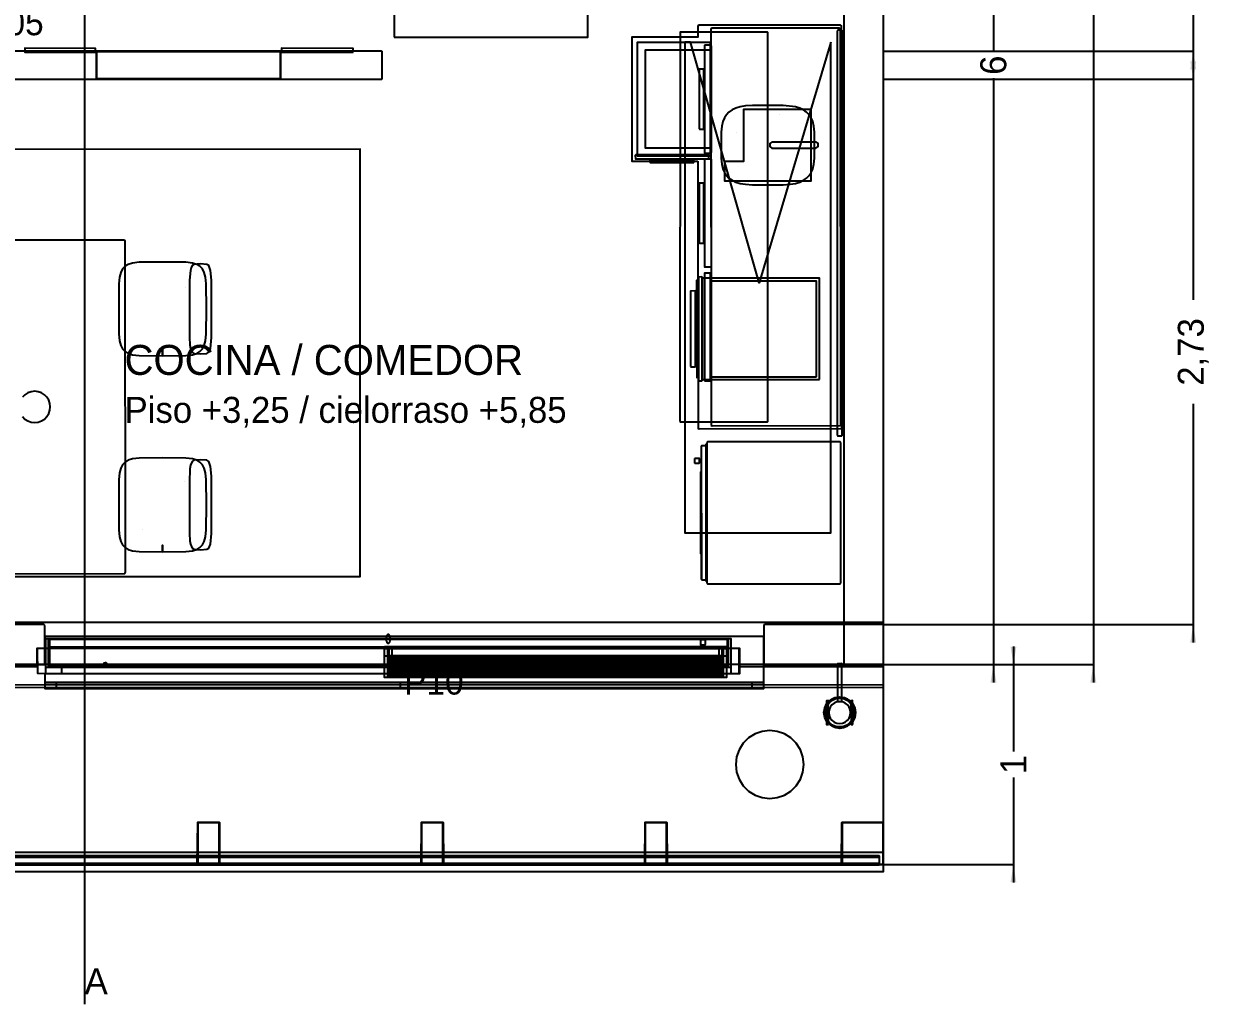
# Model space of a CAD drawing. Header units: metres. Extents: x 132.4 to 143.6, y -13.7 to 1.5.
# Drawn here: x 137.7 to 143.64, y -13.7 to -8.79 of the extents above; entities that cross this region are included whole.
import ezdxf

# ---------------------------------------------------------------- set-up
doc = ezdxf.new("R2010")
doc.units = ezdxf.units.M
for name, color, linetype in [('CORTE', 7, 'Continuous'), ('COTAS', 4, 'Continuous'), ('EJES', 3, 'Continuous'), ('TEXTOS', 7, 'Continuous'), ('VISTA', 8, 'Continuous')]:
    doc.layers.add(name, color=color, linetype=linetype)
doc.dimstyles.get("Standard").update_dxf_attribs({"dimtxt": 2.5, "dimasz": 2.5, "dimexe": 1.25, "dimexo": 0.625, "dimtad": 1, "dimcen": 2.5, "dimazin": 3, "dimtfac": 1, "dimtmove": 0, "dimatfit": 3})

# ---------------------------------------------------------------- blocks, each defined once
blk = doc.blocks.new('_CLOSEDFILLED')
at = {"color": 0, "linetype": 'BYBLOCK'}
blk.add_solid([(-1, 0.164), (0, 0), (-1, -0.164)], dxfattribs=at)
blk = doc.blocks.new('*D5')
for p, q in [((143.05, 0.09), (143.05, -5.87)), ((142, 0), (143.05, 0)), ((143.05, -6.13), (143.05, -12.09)), ((142, -12), (143.05, -12))]:
    blk.add_line(p, q)
at = {"layer": 'Defpoints'}
for p in [(142, 0), (143.05, 0), (142, -12)]:
    blk.add_point(p, dxfattribs=at)
at = {"layer": 'COTAS', "xscale": 0.09, "yscale": 0.09}
for p, rotation in [((143.05, 0), 270), ((143.05, -12), 90)]:
    blk.add_blockref('_CLOSEDFILLED', p, dxfattribs=dict(at, rotation=rotation))
at = {"layer": 'COTAS', "insert": (143.05, -6), "char_height": 0.13, "attachment_point": 5, "rotation": 90}
blk.add_mtext('12', dxfattribs=at)
blk = doc.blocks.new('*D7')
for p, q in [((142.55, -5.91), (142.55, -8.935)), ((142, -6), (142.55, -6)), ((142.55, -9.065), (142.55, -12.09)), ((142, -12), (142.55, -12))]:
    blk.add_line(p, q)
at = {"layer": 'Defpoints'}
for p in [(142, -6), (142.55, -6), (142, -12)]:
    blk.add_point(p, dxfattribs=at)
at = {"layer": 'COTAS', "xscale": 0.09, "yscale": 0.09}
for p, rotation in [((142.55, -6), 270), ((142.55, -12), 90)]:
    blk.add_blockref('_CLOSEDFILLED', p, dxfattribs=dict(at, rotation=rotation))
at = {"layer": 'COTAS', "insert": (142.55, -9), "char_height": 0.13, "attachment_point": 5, "rotation": 90}
blk.add_mtext('6', dxfattribs=at)
blk = doc.blocks.new('*D11')
for p, q in [((143.55, -6.01), (143.55, -7.255)), ((142, -6.1), (143.55, -6.1)), ((143.55, -7.775), (143.55, -9.02)), ((142, -8.93), (143.55, -8.93))]:
    blk.add_line(p, q)
at = {"layer": 'Defpoints'}
for p in [(142, -6.1), (143.55, -6.1), (142, -8.93)]:
    blk.add_point(p, dxfattribs=at)
at = {"layer": 'COTAS', "xscale": 0.09, "yscale": 0.09}
for p, rotation in [((143.55, -6.1), 270), ((143.55, -8.93), 90)]:
    blk.add_blockref('_CLOSEDFILLED', p, dxfattribs=dict(at, rotation=rotation))
at = {"layer": 'COTAS', "insert": (143.55, -7.515), "char_height": 0.13, "attachment_point": 5, "rotation": 90}
blk.add_mtext('2,83', dxfattribs=at)
blk = doc.blocks.new('*D12')
for p, q in [((143.55, -8.98), (143.55, -10.175)), ((142, -9.07), (143.55, -9.07)), ((143.55, -10.695), (143.55, -11.89)), ((142, -11.8), (143.55, -11.8))]:
    blk.add_line(p, q)
at = {"layer": 'Defpoints'}
for p in [(142, -9.07), (143.55, -9.07), (142, -11.8)]:
    blk.add_point(p, dxfattribs=at)
at = {"layer": 'COTAS', "xscale": 0.09, "yscale": 0.09}
for p, rotation in [((143.55, -9.07), 270), ((143.55, -11.8), 90)]:
    blk.add_blockref('_CLOSEDFILLED', p, dxfattribs=dict(at, rotation=rotation))
at = {"layer": 'COTAS', "insert": (143.55, -10.435), "char_height": 0.13, "attachment_point": 5, "rotation": 90}
blk.add_mtext('2,73', dxfattribs=at)
blk = doc.blocks.new('*D14')
for p, q in [((142.65, -11.91), (142.65, -12.435)), ((142, -12), (142.65, -12)), ((142.65, -12.565), (142.65, -13.09)), ((142, -13), (142.65, -13))]:
    blk.add_line(p, q)
at = {"layer": 'Defpoints'}
for p in [(142, -12), (142.65, -12), (142, -13)]:
    blk.add_point(p, dxfattribs=at)
at = {"layer": 'COTAS', "xscale": 0.09, "yscale": 0.09}
for p, rotation in [((142.65, -12), 270), ((142.65, -13), 90)]:
    blk.add_blockref('_CLOSEDFILLED', p, dxfattribs=dict(at, rotation=rotation))
at = {"layer": 'COTAS', "insert": (142.65, -12.5), "char_height": 0.13, "attachment_point": 5, "rotation": 90}
blk.add_mtext('1', dxfattribs=at)

msp = doc.modelspace()

# ---------------------------------------------------------------- linework, layer by layer
at = {"layer": 'CORTE'}
for points in [[(141.8, -7.45), (141.8, -9.5632), (141.8, -11.9955), (141.8005, -11.997), (141.8008, -11.9981), (141.8011, -11.9984), (141.8013, -11.9987), (141.8017, -11.999), (141.8019, -11.9992), (141.8034, -11.9997), (141.8045, -12), (141.918, -12), (141.9955, -12), (141.997, -11.9995), (141.9981, -11.9992), (141.9984, -11.9989), (141.9987, -11.9987), (141.9989, -11.9984), (141.9992, -11.9981), (141.9995, -11.997), (142, -11.9955), (142, -9.5632), (142, -6.0045)], [(137.5545, -9.07), (137.8187, -9.07), (138.0555, -9.07), (138.0569, -9.0696), (138.0581, -9.0692), (138.0584, -9.0689), (138.0587, -9.0687), (138.0589, -9.0684), (138.0592, -9.0681), (138.0596, -9.0669), (138.06, -9.0655), (138.06, -9.0036), (138.06, -8.9345), (138.0596, -8.9333), (138.0592, -8.9319), (138.0589, -8.9316), (138.0587, -8.9313), (138.0584, -8.9311), (138.0581, -8.9308), (138.0569, -8.9304), (138.0555, -8.93), (137.8187, -8.93), (137.5545, -8.93)], [(137.653, -12), (137.7955, -12), (137.797, -11.9995), (137.7981, -11.9992), (137.7984, -11.9989), (137.7987, -11.9987), (137.7989, -11.9984), (137.7992, -11.9981), (137.7995, -11.997), (137.8, -11.9955), (137.8, -11.918), (137.8, -11.8045), (137.7997, -11.8034), (137.7992, -11.8019), (137.799, -11.8017), (137.7987, -11.8013), (137.7984, -11.8011), (137.7981, -11.8008), (137.797, -11.8005), (137.7955, -11.8), (137.653, -11.8)]]:
    msp.add_lwpolyline(points, dxfattribs=at)
for points in [[(138.06, -8.93), (138.06, -9.07), (138.98, -9.07), (138.98, -8.93), (138.06, -8.93)], [(138.9811, -8.9316), (138.9808, -8.9319), (138.9804, -8.9333), (138.98, -8.9345), (138.98, -9.0036), (138.98, -9.0655), (138.9804, -9.0669), (138.9808, -9.0681), (138.9811, -9.0684), (138.9813, -9.0687), (138.9816, -9.0689), (138.9819, -9.0692), (138.9833, -9.0696), (138.9845, -9.07), (139.2487, -9.07), (139.4855, -9.07), (139.4869, -9.0696), (139.4881, -9.0692), (139.4884, -9.0689), (139.4887, -9.0687), (139.4889, -9.0684), (139.4892, -9.0681), (139.4896, -9.0669), (139.49, -9.0655), (139.49, -9.0036), (139.49, -8.9345), (139.4896, -8.9333), (139.4892, -8.9319), (139.4889, -8.9316), (139.4887, -8.9313), (139.4884, -8.9311), (139.4881, -8.9308), (139.4869, -8.9304), (139.4855, -8.93), (139.2487, -8.93), (138.9845, -8.93), (138.9833, -8.9304), (138.9819, -8.9308), (138.9816, -8.9311), (138.9813, -8.9313), (138.9811, -8.9316)], [(141.401, -11.8017), (141.4008, -11.8019), (141.4003, -11.8034), (141.4, -11.8045), (141.4, -11.918), (141.4, -11.9955), (141.4005, -11.997), (141.4008, -11.9981), (141.4011, -11.9984), (141.4013, -11.9987), (141.4017, -11.999), (141.4019, -11.9992), (141.4034, -11.9997), (141.4045, -12), (141.7556, -12), (141.9955, -12), (141.997, -11.9995), (141.9981, -11.9992), (141.9984, -11.9989), (141.9987, -11.9987), (141.9989, -11.9984), (141.9992, -11.9981), (141.9995, -11.997), (142, -11.9955), (142, -11.918), (142, -11.8045), (141.9997, -11.8034), (141.9992, -11.8019), (141.999, -11.8017), (141.9987, -11.8013), (141.9984, -11.8011), (141.9981, -11.8008), (141.997, -11.8005), (141.9955, -11.8), (141.7556, -11.8), (141.4045, -11.8), (141.4034, -11.8003), (141.4019, -11.8008), (141.4017, -11.801), (141.4013, -11.8013), (141.401, -11.8017)]]:
    msp.add_lwpolyline(points, close=True, dxfattribs=at)
at = {"layer": 'EJES'}
msp.add_line((138, 0.5), (138, -13.7), dxfattribs=at)
at = {"layer": 'VISTA'}
for points in [[(139.55, -8.86), (140.52, -8.86), (140.52, -8.71), (139.55, -8.71), (139.55, -8.86)], [(141.07, -9.48), (141.0711, -10.8175), (141.076, -10.82), (141.7875, -10.8189), (141.79, -10.814), (141.7889, -8.8025), (141.784, -8.8), (141.076, -8.8), (141.0718, -8.8018), (141.07, -8.806), (141.07, -8.86), (140.74, -8.86), (140.74, -9.48), (141.07, -9.48)], [(140.98, -10.7833), (140.9817, -10.785), (141.4183, -10.785), (141.42, -10.7833), (141.42, -8.8367), (141.4183, -8.835), (140.9807, -8.8353), (140.98, -10.7833)], [(141.1361, -10.8025), (141.141, -10.805), (141.7825, -10.8039), (141.785, -10.799), (141.7839, -8.8175), (141.779, -8.815), (141.141, -8.815), (141.1368, -8.8168), (141.135, -8.821), (141.1361, -10.8025)], [(141.7685, -8.8267), (141.7683, -8.8269), (141.7678, -8.8286), (141.7675, -8.8295), (141.7675, -10.1472), (141.7675, -10.8505), (141.768, -10.8522), (141.7683, -10.8531), (141.7686, -10.8535), (141.7688, -10.8537), (141.7692, -10.854), (141.7694, -10.8542), (141.7711, -10.8547), (141.772, -10.855), (141.7824, -10.855), (141.788, -10.855), (141.7897, -10.8545), (141.7906, -10.8542), (141.791, -10.8539), (141.7912, -10.8537), (141.7914, -10.8535), (141.7917, -10.8531), (141.792, -10.8522), (141.7925, -10.8505), (141.7925, -10.1472), (141.7925, -8.8295), (141.7922, -8.8286), (141.7917, -8.8269), (141.7915, -8.8267), (141.7912, -8.8263), (141.791, -8.8261), (141.7906, -8.8258), (141.7897, -8.8255), (141.788, -8.825), (141.7824, -8.825), (141.772, -8.825), (141.7711, -8.8253), (141.7694, -8.8258), (141.7692, -8.826), (141.7688, -8.8263), (141.7685, -8.8267)], [(141.1341, -9.4541), (141.1341, -8.8859), (140.7659, -8.8859), (140.7659, -9.4541), (141.1341, -9.4541)], [(141.735, -8.885), (141.377, -10.0888), (141.0327, -8.885), (141.005, -8.885), (141.005, -11.34), (141.735, -11.34), (141.735, -8.885)], [(141.1025, -9.437), (141.1034, -9.4391), (141.1055, -9.44), (141.1345, -9.44), (141.1366, -9.4391), (141.1375, -9.437), (141.1375, -8.903), (141.1366, -8.9009), (141.1345, -8.9), (141.1055, -8.9), (141.1034, -8.9009), (141.1025, -9.437)], [(141.104, -8.9015), (141.1034, -8.9015), (141.1034, -8.9009), (141.104, -8.9015)], [(141.136, -8.9015), (141.136, -8.9009), (141.1366, -8.9009), (141.136, -8.9015)], [(138.054, -8.935), (138.055, -8.916), (137.701, -8.915), (137.7003, -8.9347), (138.054, -8.935)], [(138.06, -8.932), (138.98, -8.932), (138.98, -8.93), (138.06, -8.93), (138.06, -8.932)], [(139.344, -8.935), (139.345, -8.916), (138.986, -8.915), (138.9853, -8.9347), (139.344, -8.935)], [(141.1344, -9.4144), (141.1344, -8.9256), (140.8056, -8.9256), (140.8056, -9.4144), (141.1344, -9.4144)], [(141.076, -9.3183), (141.0777, -9.32), (141.0983, -9.32), (141.1, -9.3183), (141.1, -9.0217), (141.0983, -9.02), (141.0767, -9.0203), (141.076, -9.3183)], [(138.06, -9.07), (138.98, -9.07), (138.98, -9.068), (138.06, -9.068), (138.06, -9.07)], [(141.195, -9.2821), (141.1894, -9.3049), (141.1861, -9.3347), (141.1861, -9.4653), (141.1894, -9.4951), (141.195, -9.5179), (141.2029, -9.5366), (141.2131, -9.5522), (141.2258, -9.5653), (141.2411, -9.5761), (141.2595, -9.5848), (141.2814, -9.5915), (141.3083, -9.5962), (141.3433, -9.5991), (141.4967, -9.5991), (141.5317, -9.5962), (141.5586, -9.5915), (141.5805, -9.5848), (141.5989, -9.5761), (141.6142, -9.5653), (141.6269, -9.5522), (141.6371, -9.5366), (141.645, -9.5179), (141.6506, -9.4951), (141.6539, -9.4653), (141.6539, -9.3347), (141.6506, -9.3049), (141.645, -9.2821), (141.6371, -9.2634), (141.6269, -9.2478), (141.6142, -9.2347), (141.5989, -9.2239), (141.5805, -9.2152), (141.5586, -9.2085), (141.4967, -9.2009), (141.3433, -9.2009), (141.3083, -9.2038), (141.2814, -9.2085), (141.2595, -9.2152), (141.2411, -9.2239), (141.2258, -9.2347), (141.2131, -9.2478), (141.2029, -9.2634), (141.195, -9.2821)], [(141.205, -9.48), (141.3, -9.48), (141.3, -9.22), (141.635, -9.22), (141.635, -9.58), (141.205, -9.58), (141.205, -9.48)], [(141.4792, -9.2464), (141.4792, -9.2464), (141.4792, -9.2464), (141.4792, -9.2464)], [(141.2659, -9.3364), (141.2659, -9.3364), (141.2659, -9.3364), (141.2659, -9.3364)], [(141.66, -9.415), (141.673, -9.4075), (141.673, -9.3925), (141.66, -9.385), (141.44, -9.385), (141.4296, -9.3925), (141.4296, -9.4075), (141.44, -9.415), (141.66, -9.415)], [(136.9212, -11.5595), (139.3795, -11.5588), (139.3788, -9.4205), (136.9205, -9.4212), (136.9212, -11.5595)], [(141.104, -9.4385), (141.104, -9.4391), (141.1034, -9.4391), (141.104, -9.4385)], [(141.136, -9.4385), (141.1366, -9.4385), (141.1366, -9.4391), (141.136, -9.4385)], [(141.122, -9.469), (141.125, -9.466), (141.125, -9.452), (141.122, -9.449), (140.76, -9.449), (140.757, -9.452), (140.7579, -9.4681), (141.122, -9.469)], [(141.047, -9.488), (141.05, -9.485), (141.05, -9.475), (141.047, -9.472), (140.833, -9.472), (140.83, -9.475), (140.8309, -9.4871), (141.047, -9.488)], [(141.1025, -10.007), (141.1034, -10.0091), (141.1055, -10.01), (141.1345, -10.01), (141.1366, -10.0091), (141.1375, -10.007), (141.1375, -9.473), (141.1366, -9.4709), (141.1345, -9.47), (141.1055, -9.47), (141.1034, -9.4709), (141.1025, -10.007)], [(141.104, -9.4715), (141.1034, -9.4715), (141.1034, -9.4709), (141.104, -9.4715)], [(141.136, -9.4715), (141.136, -9.4709), (141.1366, -9.4709), (141.136, -9.4715)], [(141.076, -9.8883), (141.0777, -9.89), (141.0983, -9.89), (141.1, -9.8883), (141.1, -9.5917), (141.0983, -9.59), (141.0767, -9.5903), (141.076, -9.8883)], [(137.2965, -11.5416), (137.303, -11.545), (138.2016, -11.5435), (138.205, -11.537), (138.2035, -9.8784), (138.197, -9.875), (137.303, -9.875), (137.2973, -9.8773), (137.295, -9.883), (137.2965, -11.5416)], [(138.2024, -10.4335), (138.2186, -10.4431), (138.2405, -10.4498), (138.2729, -10.4537), (138.39, -10.455), (138.39, -10.4218), (138.39, -10.455), (138.5071, -10.4537), (138.5395, -10.4498), (138.5614, -10.4431), (138.5776, -10.4335), (138.5899, -10.4204), (138.5989, -10.4031), (138.6051, -10.3797), (138.6088, -10.3451), (138.61, -10.22), (138.6088, -10.0949), (138.6051, -10.0603), (138.5989, -10.0369), (138.5899, -10.0196), (138.5776, -10.0065), (138.5614, -9.9969), (138.5395, -9.9902), (138.5071, -9.9863), (138.39, -9.985), (138.2729, -9.9863), (138.2405, -9.9902), (138.2186, -9.9969), (138.2024, -10.0065), (138.1901, -10.0196), (138.1811, -10.0369), (138.1749, -10.0603), (138.1712, -10.0949), (138.1712, -10.3451), (138.1749, -10.3797), (138.1811, -10.4031), (138.1901, -10.4204), (138.2024, -10.4335)], [(138.5252, -10.3637), (138.5274, -10.4003), (138.5308, -10.4176), (138.5385, -10.4368), (138.5475, -10.4429), (138.5802, -10.445), (138.6125, -10.4429), (138.621, -10.4368), (138.6296, -10.4176), (138.635, -10.3637), (138.635, -10.0763), (138.6304, -10.0279), (138.6215, -10.0032), (138.6124, -9.9971), (138.5798, -9.995), (138.5475, -9.9971), (138.539, -10.0032), (138.5333, -10.0135), (138.5293, -10.0279), (138.5252, -10.0763), (138.5252, -10.3637)], [(141.104, -10.0085), (141.104, -10.0091), (141.1034, -10.0091), (141.104, -10.0085)], [(141.136, -10.0085), (141.1366, -10.0085), (141.1366, -10.0091), (141.136, -10.0085)], [(141.072, -10.562), (141.071, -10.077), (141.064, -10.078), (141.0643, -10.5627), (141.072, -10.562)], [(141.071, -10.5735), (141.0725, -10.574), (141.073, -10.0665), (141.0715, -10.0661), (141.071, -10.5735)], [(141.071, -10.5735), (141.0725, -10.574), (141.073, -10.0665), (141.0715, -10.0661), (141.071, -10.5735)], [(141.073, -10.5783), (141.0747, -10.58), (141.0893, -10.58), (141.091, -10.5783), (141.091, -10.0617), (141.0893, -10.06), (141.0737, -10.0603), (141.073, -10.5783)], [(141.6794, -10.5734), (141.6794, -10.0666), (141.0916, -10.0666), (141.0916, -10.5734), (141.6794, -10.5734)], [(141.1025, -10.5796), (141.1336, -10.58), (141.134, -10.0404), (141.1029, -10.0404), (141.1025, -10.5796)], [(141.1025, -10.5796), (141.1336, -10.58), (141.134, -10.0404), (141.1029, -10.0404), (141.1025, -10.5796)], [(141.6646, -10.5596), (141.6646, -10.0804), (141.1354, -10.0804), (141.1354, -10.5596), (141.6646, -10.5596)], [(138.5037, -10.1133), (138.5037, -10.1133), (138.5037, -10.1133), (138.5037, -10.1133)], [(141.0325, -10.5083), (141.0342, -10.51), (141.0558, -10.51), (141.0575, -10.5083), (141.0575, -10.1317), (141.0558, -10.13), (141.0332, -10.1303), (141.0325, -10.5083)], [(141.075, -10.534), (141.074, -10.105), (141.067, -10.106), (141.0673, -10.5347), (141.075, -10.534)], [(141.07, -10.5297), (141.0717, -10.53), (141.072, -10.1103), (141.0703, -10.1103), (141.07, -10.5297)], [(141.07, -10.5297), (141.0717, -10.53), (141.072, -10.1103), (141.0703, -10.1103), (141.07, -10.5297)], [(141.07, -10.5297), (141.0717, -10.53), (141.072, -10.1103), (141.0703, -10.1103), (141.07, -10.5297)], [(141.108, -11.575), (141.111, -11.572), (141.111, -10.908), (141.108, -10.905), (141.09, -10.905), (141.087, -10.908), (141.0879, -11.5741), (141.108, -11.575)], [(141.0895, -11.575), (141.1085, -11.575), (141.1103, -11.5743), (141.111, -11.5725), (141.111, -10.9075), (141.1103, -10.9057), (141.1085, -10.905), (141.0895, -10.905), (141.0877, -10.9057), (141.087, -10.9075), (141.087, -11.5725), (141.0877, -11.5743), (141.0895, -11.575)], [(141.1105, -10.905), (141.1145, -10.905), (141.1149, -10.9049), (141.115, -10.9045), (141.115, -10.8995), (141.1149, -10.8991), (141.1145, -10.899), (141.1105, -10.899), (141.1101, -10.8991), (141.11, -10.8995), (141.11, -10.9045), (141.1101, -10.9049), (141.1105, -10.905)], [(141.11, -11.5745), (141.1145, -11.575), (141.115, -10.9055), (141.1105, -10.9051), (141.11, -11.5745)], [(141.11, -11.5745), (141.1145, -11.575), (141.115, -10.9055), (141.1105, -10.9051), (141.11, -11.5745)], [(141.118, -11.595), (141.782, -11.595), (141.7841, -11.5941), (141.785, -11.592), (141.785, -10.888), (141.7841, -10.8859), (141.782, -10.885), (141.118, -10.885), (141.1159, -10.8859), (141.115, -10.888), (141.115, -11.592), (141.1159, -11.5941), (141.118, -11.595)], [(138.2024, -11.4135), (138.2186, -11.4231), (138.2405, -11.4298), (138.2729, -11.4337), (138.39, -11.435), (138.39, -11.4018), (138.39, -11.435), (138.5071, -11.4337), (138.5395, -11.4298), (138.5614, -11.4231), (138.5776, -11.4135), (138.5899, -11.4004), (138.5989, -11.3831), (138.6051, -11.3597), (138.6088, -11.3251), (138.61, -11.2), (138.6088, -11.0749), (138.6051, -11.0403), (138.5989, -11.0169), (138.5899, -10.9996), (138.5776, -10.9865), (138.5614, -10.9769), (138.5395, -10.9702), (138.5071, -10.9663), (138.39, -10.965), (138.2729, -10.9663), (138.2405, -10.9702), (138.2186, -10.9769), (138.2024, -10.9865), (138.1901, -10.9996), (138.1811, -11.0169), (138.1749, -11.0403), (138.1712, -11.0749), (138.1712, -11.3251), (138.1749, -11.3597), (138.1811, -11.3831), (138.1901, -11.4004), (138.2024, -11.4135)], [(138.5252, -11.3437), (138.5274, -11.3803), (138.5308, -11.3976), (138.5385, -11.4168), (138.5475, -11.4229), (138.5802, -11.425), (138.6125, -11.4229), (138.621, -11.4168), (138.6296, -11.3976), (138.635, -11.3437), (138.635, -11.0563), (138.6304, -11.0079), (138.6215, -10.9832), (138.6124, -10.9771), (138.5798, -10.975), (138.5475, -10.9771), (138.539, -10.9832), (138.5304, -11.0024), (138.5275, -11.0197), (138.5243, -11.0874), (138.5252, -11.3437)], [(141.0539, -10.9696), (141.0538, -10.9697), (141.0537, -10.9701), (141.0535, -10.9707), (141.0535, -10.9782), (141.0535, -10.9893), (141.0536, -10.9897), (141.0538, -10.9903), (141.0539, -10.9904), (141.054, -10.9905), (141.0541, -10.9906), (141.0542, -10.9907), (141.0546, -10.9908), (141.0552, -10.991), (141.0639, -10.991), (141.0768, -10.991), (141.0772, -10.9909), (141.0778, -10.9907), (141.0779, -10.9906), (141.078, -10.9905), (141.0781, -10.9904), (141.0782, -10.9903), (141.0784, -10.9897), (141.0785, -10.9893), (141.0785, -10.9782), (141.0785, -10.9707), (141.0783, -10.9701), (141.0782, -10.9697), (141.0781, -10.9696), (141.078, -10.9695), (141.0779, -10.9694), (141.0778, -10.9693), (141.0772, -10.9691), (141.0768, -10.969), (141.0639, -10.969), (141.0552, -10.969), (141.0546, -10.9692), (141.0542, -10.9693), (141.0541, -10.9694), (141.054, -10.9695), (141.0539, -10.9696)], [(141.1125, -11.4996), (141.1151, -11.5), (141.1155, -10.9804), (141.1129, -10.9804), (141.1125, -11.4996)], [(141.1125, -11.4996), (141.1151, -11.5), (141.1155, -10.9804), (141.1129, -10.9804), (141.1125, -11.4996)], [(141.1125, -11.4996), (141.1151, -11.5), (141.1155, -10.9804), (141.1129, -10.9804), (141.1125, -11.4996)], [(141.087, -11.443), (141.087, -11.037), (141.085, -11.035), (141.083, -11.037), (141.0836, -11.4444), (141.087, -11.443)], [(138.4978, -11.0849), (138.4978, -11.0849), (138.4978, -11.0849), (138.4978, -11.0849)], [(138.2901, -11.3214), (138.2901, -11.3214), (138.2901, -11.3214), (138.2901, -11.3214)], [(138.5802, -11.425), (138.5802, -11.425), (138.5802, -11.425), (138.5802, -11.425)], [(141.1105, -11.581), (141.1145, -11.581), (141.1149, -11.5809), (141.115, -11.5805), (141.115, -11.5755), (141.1149, -11.5751), (141.1145, -11.575), (141.1105, -11.575), (141.1101, -11.5751), (141.11, -11.5755), (141.11, -11.5805), (141.1101, -11.5809), (141.1105, -11.581)], [(137.819, -11.9185), (137.819, -11.8695), (141.221, -11.8695), (141.221, -11.9185), (141.278, -11.9185), (141.278, -12.0455), (137.8, -12.0455), (137.8, -12.1), (141.4, -12.1), (141.4, -11.86), (137.8, -11.86), (137.8, -11.9185), (137.819, -11.9185)], [(137.804, -11.8705), (137.804, -12.0135), (137.819, -12.0135), (137.819, -11.8705), (137.804, -11.8705)], [(137.819, -12.0135), (137.822, -12.0135), (137.822, -11.8705), (137.819, -11.8705), (137.819, -12.0135)], [(137.819, -11.8765), (137.819, -12.0075), (137.825, -12.0075), (137.825, -11.8765), (137.819, -11.8765)], [(137.822, -11.8735), (141.218, -11.8735), (141.218, -11.8705), (137.822, -11.8705), (137.822, -11.8735)], [(137.822, -11.9115), (141.218, -11.9115), (141.218, -11.8735), (137.822, -11.8735), (137.822, -11.9115)], [(139.531, -11.8715), (139.5308, -11.8688), (139.5307, -11.8666), (139.5303, -11.8641), (139.5299, -11.862), (139.5292, -11.8597), (139.5286, -11.8578), (139.5276, -11.8559), (139.5269, -11.8543), (139.5257, -11.8529), (139.5248, -11.8517), (139.5235, -11.8508), (139.5224, -11.8501), (139.5211, -11.8497), (139.52, -11.8495), (139.5187, -11.8498), (139.5176, -11.8501), (139.5163, -11.8509), (139.5152, -11.8517), (139.5141, -11.8531), (139.5131, -11.8543), (139.5122, -11.8562), (139.5114, -11.8578), (139.5107, -11.8601), (139.5101, -11.862), (139.5096, -11.8645), (139.5093, -11.8666), (139.5091, -11.8693), (139.509, -11.8715), (139.5092, -11.8742), (139.5093, -11.8764), (139.5097, -11.8789), (139.5101, -11.881), (139.5108, -11.8833), (139.5114, -11.8852), (139.5124, -11.8871), (139.5131, -11.8887), (139.5143, -11.8901), (139.5152, -11.8913), (139.5165, -11.8922), (139.5176, -11.8929), (139.5189, -11.8933), (139.52, -11.8935), (139.5213, -11.8932), (139.5224, -11.8929), (139.5237, -11.8921), (139.5248, -11.8913), (139.5259, -11.8899), (139.5269, -11.8887), (139.5278, -11.8868), (139.5286, -11.8852), (139.5293, -11.8829), (139.5299, -11.881), (139.5304, -11.8785), (139.5307, -11.8764), (139.5309, -11.8737), (139.531, -11.8715)], [(141.0834, -11.8774), (141.0825, -11.8795), (141.0825, -11.8985), (141.0834, -11.9006), (141.0855, -11.9015), (141.1045, -11.9015), (141.1066, -11.9006), (141.1075, -11.8985), (141.1075, -11.8795), (141.1066, -11.8774), (141.1045, -11.8765), (141.0855, -11.8765), (141.0834, -11.8774)], [(141.218, -12.0135), (141.221, -12.0135), (141.221, -11.8705), (141.218, -11.8705), (141.218, -12.0135)], [(141.221, -11.8705), (141.221, -12.0135), (141.236, -12.0135), (141.236, -11.8705), (141.221, -11.8705)], [(141.273, -12.0445), (141.2758, -12.0433), (141.277, -12.0405), (141.277, -11.9235), (141.2758, -11.9207), (141.273, -11.9195), (137.767, -11.9195), (137.7642, -11.9207), (137.763, -11.9235), (137.7642, -12.0433), (141.273, -12.0445)], [(137.7647, -11.9212), (137.7645, -11.9217), (137.7645, -11.921), (137.7647, -11.9212)], [(137.805, -11.9209), (137.8047, -11.9212), (137.8044, -11.9223), (137.804, -11.9235), (137.804, -11.9815), (137.804, -12.0405), (137.8044, -12.0416), (137.8047, -12.0428), (137.805, -12.0431), (137.8052, -12.0433), (137.8054, -12.0435), (137.8057, -12.0438), (137.8068, -12.0441), (137.808, -12.0445), (137.8447, -12.0445), (137.882, -12.0445), (137.8831, -12.0441), (137.8843, -12.0438), (137.8846, -12.0435), (137.8848, -12.0433), (137.885, -12.0431), (137.8853, -12.0428), (137.8856, -12.0416), (137.886, -12.0405), (137.886, -12.0105), (137.822, -12.0105), (137.822, -11.9195), (137.808, -11.9195), (137.8068, -11.9199), (137.8057, -11.9202), (137.8054, -11.9205), (137.8052, -11.9207), (137.805, -11.9209)], [(139.5006, -11.9121), (139.5, -11.9135), (139.5, -11.9545), (139.5006, -11.9559), (139.502, -11.9565), (139.538, -11.9565), (139.5394, -11.9559), (139.54, -11.9545), (139.54, -11.9135), (139.5394, -11.9121), (139.538, -11.9115), (139.502, -11.9115), (139.5006, -11.9121)], [(139.5, -11.9215), (139.5, -12.0075), (139.518, -12.0075), (139.518, -11.9215), (139.5, -11.9215)], [(141.193, -11.9565), (141.195, -11.9545), (141.195, -11.9135), (141.193, -11.9115), (139.522, -11.9115), (139.52, -11.9135), (139.52, -11.9545), (139.522, -11.9565), (141.193, -11.9565)], [(139.52, -11.9755), (141.195, -11.9755), (141.195, -11.9215), (139.52, -11.9215), (139.52, -11.9755)], [(139.5225, -12.0015), (141.1925, -12.0015), (141.1925, -11.9215), (139.5225, -11.9215), (139.5225, -12.0015)], [(141.154, -12.0405), (141.1544, -12.0416), (141.1547, -12.0428), (141.155, -12.0431), (141.1552, -12.0433), (141.1554, -12.0435), (141.1945, -12.0435), (141.1945, -12.0445), (141.1947, -12.0445), (141.232, -12.0445), (141.2331, -12.0441), (141.2343, -12.0438), (141.2346, -12.0435), (141.2348, -12.0433), (141.235, -12.0431), (141.2353, -12.0428), (141.2356, -12.0416), (141.236, -12.0405), (141.236, -11.9815), (141.236, -11.9235), (141.2356, -11.9223), (141.2353, -11.9212), (141.235, -11.9209), (141.2348, -11.9207), (141.2346, -11.9205), (141.2343, -11.9202), (141.2331, -11.9199), (141.232, -11.9195), (141.218, -11.9195), (141.218, -12.0105), (141.154, -12.0105), (141.154, -12.0175), (141.197, -12.0175), (141.197, -12.0305), (141.154, -12.0305), (141.154, -12.0405)], [(141.1756, -11.9121), (141.175, -11.9135), (141.175, -11.9545), (141.1756, -11.9559), (141.177, -11.9565), (141.213, -11.9565), (141.2144, -11.9559), (141.215, -11.9545), (141.215, -11.9135), (141.2144, -11.9121), (141.213, -11.9115), (141.177, -11.9115), (141.1756, -11.9121)], [(141.197, -11.9215), (141.197, -12.0075), (141.215, -12.0075), (141.215, -11.9215), (141.197, -11.9215)], [(141.2755, -11.921), (141.2755, -11.9217), (141.2753, -11.9212), (141.2755, -11.921)], [(138.0946, -12.0007), (138.0943, -11.9954), (138.098, -11.9906), (138.1041, -11.9898), (138.1089, -11.9935), (138.1094, -12.0007), (138.1051, -12.0052), (138.0988, -12.0052), (138.0946, -12.0007)], [(139.518, -11.9625), (141.197, -11.9625), (141.197, -11.9565), (139.518, -11.9565), (139.518, -11.9625)], [(139.518, -11.9565), (139.518, -11.9625), (139.53, -11.9625), (139.53, -11.9565), (139.518, -11.9565)], [(139.52, -11.9645), (141.195, -11.9645), (141.195, -11.9625), (139.52, -11.9625), (139.52, -11.9645)], [(139.52, -11.9625), (139.52, -11.9645), (139.53, -11.9645), (139.53, -11.9625), (139.52, -11.9625)], [(141.195, -11.9735), (141.195, -11.969), (141.195, -11.9645), (140.3509, -11.9645), (139.52, -11.9645), (139.52, -11.969), (139.52, -11.9735), (140.3641, -11.9735), (141.195, -11.9735)], [(139.52, -11.9755), (141.195, -11.9755), (141.195, -11.9735), (139.52, -11.9735), (139.52, -11.9755)], [(139.52, -11.9735), (139.52, -11.9755), (139.53, -11.9755), (139.53, -11.9735), (139.52, -11.9735)], [(139.5225, -11.9905), (141.1925, -11.9905), (141.1925, -11.9735), (139.5225, -11.9735), (139.5225, -11.9905)], [(139.5225, -11.9735), (139.5225, -11.9905), (139.5285, -11.9905), (139.5285, -11.9735), (139.5225, -11.9735)], [(139.5225, -11.9905), (141.1925, -11.9905), (141.1925, -11.9885), (139.5225, -11.9885), (139.5225, -11.9905)], [(139.5225, -11.9885), (139.5225, -11.9905), (139.5325, -11.9905), (139.5325, -11.9885), (139.5225, -11.9885)], [(141.1925, -11.9995), (141.1925, -11.995), (141.1925, -11.9905), (140.3509, -11.9905), (139.5225, -11.9905), (139.5225, -11.995), (139.5225, -11.9995), (140.3641, -11.9995), (141.1925, -11.9995)], [(140.9396, -12.0057), (140.9336, -12.0045), (140.9302, -11.9994), (140.9311, -11.9935), (140.9359, -11.9898), (140.942, -11.9906), (140.9457, -11.9954), (140.9447, -12.0022), (140.9396, -12.0057)], [(141.1825, -11.9885), (141.1825, -11.9905), (141.1925, -11.9905), (141.1925, -11.9885), (141.1825, -11.9885)], [(141.185, -11.9565), (141.185, -11.9625), (141.197, -11.9625), (141.197, -11.9565), (141.185, -11.9565)], [(141.185, -11.9625), (141.185, -11.9645), (141.195, -11.9645), (141.195, -11.9625), (141.185, -11.9625)], [(141.185, -11.9735), (141.185, -11.9755), (141.195, -11.9755), (141.195, -11.9735), (141.185, -11.9735)], [(141.1865, -11.9735), (141.1865, -11.9905), (141.1925, -11.9905), (141.1925, -11.9735), (141.1865, -11.9735)], [(141.791, -12.184), (141.79, -11.995), (141.769, -11.996), (141.7693, -12.1847), (141.791, -12.184)], [(141.9955, -13), (142, -12.9955), (142, -12.0045), (141.9955, -12), (133.0045, -12), (133, -12.0045), (133, -12.9955), (133.0019, -12.9992), (141.9955, -13)], [(137.7645, -12.043), (137.7645, -12.0423), (137.7647, -12.0428), (137.7645, -12.043)], [(137.822, -12.0105), (141.218, -12.0105), (141.218, -12.0075), (137.822, -12.0075), (137.822, -12.0105)], [(137.822, -12.0135), (141.218, -12.0135), (141.218, -12.0105), (137.822, -12.0105), (137.822, -12.0135)], [(139.5, -12.0105), (139.5, -12.0625), (139.518, -12.0625), (139.518, -12.0105), (139.5, -12.0105)], [(139.518, -12.0075), (141.197, -12.0075), (141.197, -12.0015), (139.518, -12.0015), (139.518, -12.0075)], [(139.518, -12.0015), (139.518, -12.0075), (139.53, -12.0075), (139.53, -12.0015), (139.518, -12.0015)], [(139.518, -12.0075), (139.518, -12.0115), (139.53, -12.0115), (139.53, -12.0075), (139.518, -12.0075)], [(139.518, -12.0175), (141.197, -12.0175), (141.197, -12.0115), (139.518, -12.0115), (139.518, -12.0175)], [(139.518, -12.0115), (139.518, -12.0175), (139.53, -12.0175), (139.53, -12.0115), (139.518, -12.0115)], [(139.518, -12.0625), (141.197, -12.0625), (141.197, -12.0565), (139.518, -12.0565), (139.518, -12.0625)], [(139.518, -12.0565), (139.518, -12.0625), (139.53, -12.0625), (139.53, -12.0565), (139.518, -12.0565)], [(139.52, -12.0305), (141.195, -12.0305), (141.195, -12.0105), (139.52, -12.0105), (139.52, -12.0305)], [(139.52, -12.0195), (141.195, -12.0195), (141.195, -12.0175), (139.52, -12.0175), (139.52, -12.0195)], [(139.52, -12.0175), (139.52, -12.0195), (139.53, -12.0195), (139.53, -12.0175), (139.52, -12.0175)], [(141.195, -12.0285), (141.195, -12.024), (141.195, -12.0195), (140.3509, -12.0195), (139.52, -12.0195), (139.52, -12.024), (139.52, -12.0285), (140.3641, -12.0285), (141.195, -12.0285)], [(139.52, -12.0305), (141.195, -12.0305), (141.195, -12.0285), (139.52, -12.0285), (139.52, -12.0305)], [(139.52, -12.0285), (139.52, -12.0305), (139.53, -12.0305), (139.53, -12.0285), (139.52, -12.0285)], [(139.5225, -12.0015), (141.1925, -12.0015), (141.1925, -11.9995), (139.5225, -11.9995), (139.5225, -12.0015)], [(139.5225, -11.9995), (139.5225, -12.0015), (139.5325, -12.0015), (139.5325, -11.9995), (139.5225, -11.9995)], [(139.5225, -12.0565), (141.1925, -12.0565), (141.1925, -12.0105), (139.5225, -12.0105), (139.5225, -12.0565)], [(139.5225, -12.0455), (141.1925, -12.0455), (141.1925, -12.0285), (139.5225, -12.0285), (139.5225, -12.0455)], [(139.5225, -12.0285), (139.5225, -12.0455), (139.5285, -12.0455), (139.5285, -12.0285), (139.5225, -12.0285)], [(139.5225, -12.0455), (141.1925, -12.0455), (141.1925, -12.0435), (139.5225, -12.0435), (139.5225, -12.0455)], [(139.5225, -12.0435), (139.5225, -12.0455), (139.5325, -12.0455), (139.5325, -12.0435), (139.5225, -12.0435)], [(141.1925, -12.0545), (141.1925, -12.05), (141.1925, -12.0455), (140.3509, -12.0455), (139.5225, -12.0455), (139.5225, -12.05), (139.5225, -12.0545), (140.3641, -12.0545), (141.1925, -12.0545)], [(139.5225, -12.0565), (141.1925, -12.0565), (141.1925, -12.0545), (139.5225, -12.0545), (139.5225, -12.0565)], [(139.5225, -12.0545), (139.5225, -12.0565), (139.5325, -12.0565), (139.5325, -12.0545), (139.5225, -12.0545)], [(141.1825, -11.9995), (141.1825, -12.0015), (141.1925, -12.0015), (141.1925, -11.9995), (141.1825, -11.9995)], [(141.1825, -12.0435), (141.1825, -12.0455), (141.1925, -12.0455), (141.1925, -12.0435), (141.1825, -12.0435)], [(141.1825, -12.0545), (141.1825, -12.0565), (141.1925, -12.0565), (141.1925, -12.0545), (141.1825, -12.0545)], [(141.185, -12.0015), (141.185, -12.0075), (141.197, -12.0075), (141.197, -12.0015), (141.185, -12.0015)], [(141.185, -12.0115), (141.185, -12.0175), (141.197, -12.0175), (141.197, -12.0115), (141.185, -12.0115)], [(141.185, -12.0175), (141.185, -12.0195), (141.195, -12.0195), (141.195, -12.0175), (141.185, -12.0175)], [(141.185, -12.0285), (141.185, -12.0305), (141.195, -12.0305), (141.195, -12.0285), (141.185, -12.0285)], [(141.185, -12.0565), (141.185, -12.0625), (141.197, -12.0625), (141.197, -12.0565), (141.185, -12.0565)], [(141.1865, -12.0285), (141.1865, -12.0455), (141.1925, -12.0455), (141.1925, -12.0285), (141.1865, -12.0285)], [(141.197, -12.0105), (141.197, -12.0625), (141.215, -12.0625), (141.215, -12.0105), (141.197, -12.0105)], [(141.2753, -12.0428), (141.2755, -12.0423), (141.2755, -12.043), (141.2753, -12.0428)], [(134.0005, -12.114), (142, -12.1135), (141.9995, -12.102), (134.0005, -12.1021), (134.0005, -12.114)], [(137.8, -12.09), (137.8, -12.12), (141.4, -12.12), (141.4, -12.09), (137.8, -12.09)], [(137.86, -12.12), (137.86, -12.1055), (137.86, -12.09), (137.831, -12.09), (137.8, -12.09), (137.8, -12.1045), (137.8, -12.12), (137.829, -12.12), (137.86, -12.12)], [(139.62, -12.12), (139.62, -12.1055), (139.62, -12.09), (139.6006, -12.09), (139.58, -12.09), (139.58, -12.1045), (139.58, -12.12), (139.5994, -12.12), (139.62, -12.12)], [(141.4, -12.12), (141.4, -12.1055), (141.4, -12.09), (141.371, -12.09), (141.34, -12.09), (141.34, -12.1045), (141.34, -12.12), (141.369, -12.12), (141.4, -12.12)], [(141.7556, -12.3151), (141.7336, -12.3039), (141.7161, -12.2864), (141.7049, -12.2644), (141.701, -12.24), (141.7049, -12.2156), (141.7161, -12.1936), (141.7336, -12.1761), (141.7556, -12.1649), (141.78, -12.161), (141.8044, -12.1649), (141.8264, -12.1761), (141.8439, -12.1936), (141.8551, -12.2156), (141.859, -12.24), (141.8551, -12.2644), (141.8439, -12.2864), (141.8264, -12.3039), (141.8044, -12.3151), (141.78, -12.319), (141.7556, -12.3151)], [(141.78, -12.161), (141.8044, -12.1649), (141.8264, -12.1761), (141.8439, -12.1936), (141.8551, -12.2156), (141.859, -12.24), (141.8551, -12.2644), (141.8439, -12.2864), (141.8264, -12.3039), (141.8044, -12.3151), (141.78, -12.319), (141.7556, -12.3151), (141.7336, -12.3039), (141.7161, -12.2864), (141.7049, -12.2644), (141.701, -12.24), (141.7049, -12.2156), (141.7161, -12.1936), (141.7336, -12.1761), (141.7556, -12.1649), (141.78, -12.161)], [(141.7133, -12.2785), (141.7256, -12.2944), (141.7415, -12.3067), (141.7601, -12.3144), (141.78, -12.317), (141.7999, -12.3144), (141.8185, -12.3067), (141.8344, -12.2944), (141.8467, -12.2785), (141.8544, -12.2599), (141.857, -12.24), (141.8544, -12.2201), (141.8467, -12.2015), (141.8344, -12.1856), (141.8185, -12.1733), (141.7999, -12.1656), (141.78, -12.163), (141.7601, -12.1656), (141.7415, -12.1733), (141.7256, -12.1856), (141.7133, -12.2015), (141.7056, -12.2201), (141.703, -12.24), (141.7056, -12.2599), (141.7133, -12.2785)], [(141.7176, -12.276), (141.7105, -12.2586), (141.708, -12.24), (141.7105, -12.2214), (141.7176, -12.204), (141.7291, -12.1891), (141.744, -12.1776), (141.7614, -12.1705), (141.78, -12.168), (141.7986, -12.1705), (141.816, -12.1776), (141.8309, -12.1891), (141.8424, -12.204), (141.8495, -12.2214), (141.852, -12.24), (141.8495, -12.2586), (141.8424, -12.276), (141.8309, -12.2909), (141.816, -12.3024), (141.7986, -12.3095), (141.78, -12.312), (141.7614, -12.3095), (141.744, -12.3024), (141.7291, -12.2909), (141.7176, -12.276)], [(141.7235, -12.299), (141.7225, -12.18), (141.7145, -12.181), (141.7148, -12.2997), (141.7235, -12.299)], [(141.7942, -12.2931), (141.8075, -12.2876), (141.8189, -12.2789), (141.8276, -12.2675), (141.8331, -12.2542), (141.835, -12.24), (141.8331, -12.2258), (141.8276, -12.2125), (141.8189, -12.2011), (141.8075, -12.1924), (141.7942, -12.1869), (141.78, -12.185), (141.7658, -12.1869), (141.7525, -12.1924), (141.7411, -12.2011), (141.7324, -12.2125), (141.7269, -12.2258), (141.725, -12.24), (141.7269, -12.2542), (141.7324, -12.2675), (141.7411, -12.2789), (141.7525, -12.2876), (141.7658, -12.2931), (141.78, -12.295), (141.7942, -12.2931)], [(141.8455, -12.299), (141.8445, -12.18), (141.8365, -12.181), (141.8368, -12.2997), (141.8455, -12.299)], [(141.26, -12.5), (141.2643, -12.5378), (141.2768, -12.5738), (141.2971, -12.606), (141.324, -12.6329), (141.3562, -12.6532), (141.3922, -12.6657), (141.43, -12.67), (141.4678, -12.6657), (141.5038, -12.6532), (141.536, -12.6329), (141.5629, -12.606), (141.5832, -12.5738), (141.5957, -12.5378), (141.6, -12.5), (141.5957, -12.4622), (141.5832, -12.4262), (141.5629, -12.394), (141.536, -12.3671), (141.5038, -12.3468), (141.4678, -12.3343), (141.43, -12.33), (141.3922, -12.3343), (141.3562, -12.3468), (141.324, -12.3671), (141.2971, -12.394), (141.2768, -12.4262), (141.2643, -12.4622), (141.26, -12.5)], [(138.6747, -12.9997), (138.6747, -12.7903), (138.5653, -12.7903), (138.5653, -12.9997), (138.6747, -12.9997)], [(138.567, -12.998), (138.673, -12.998), (138.673, -12.792), (138.567, -12.792), (138.567, -12.998)], [(139.7947, -12.9997), (139.7947, -12.7903), (139.6853, -12.7903), (139.6853, -12.9997), (139.7947, -12.9997)], [(139.687, -12.998), (139.793, -12.998), (139.793, -12.792), (139.687, -12.792), (139.687, -12.998)], [(140.9147, -12.9997), (140.9147, -12.7903), (140.8053, -12.7903), (140.8053, -12.9997), (140.9147, -12.9997)], [(140.807, -12.998), (140.913, -12.998), (140.913, -12.792), (140.807, -12.792), (140.807, -12.998)], [(141.9997, -12.9997), (141.9997, -12.7903), (141.7903, -12.7903), (141.7903, -12.9997), (141.9997, -12.9997)], [(141.792, -12.998), (141.998, -12.998), (141.998, -12.792), (141.792, -12.792), (141.792, -12.998)], [(133, -13.035), (142, -13.035), (142, -12.94), (133, -12.94), (133, -13.035)], [(141.9783, -13.0025), (141.98, -13.0008), (141.98, -12.9592), (141.9783, -12.9575), (133.0217, -12.9575), (133.02, -12.9592), (133.0203, -13.0018), (141.9783, -13.0025)], [(141.9783, -12.994), (141.98, -12.9923), (141.98, -12.9677), (141.9783, -12.966), (133.0217, -12.966), (133.02, -12.9677), (133.0203, -12.9933), (141.9783, -12.994)]]:
    msp.add_lwpolyline(points, close=True, dxfattribs=at)
for points in [[(137.689, -10.7586), (137.7014, -10.771), (137.7162, -10.7803), (137.7326, -10.786), (137.75, -10.788), (137.7674, -10.786), (137.7838, -10.7803), (137.7986, -10.771), (137.811, -10.7586), (137.8203, -10.7438), (137.826, -10.7274), (137.828, -10.71), (137.826, -10.6926), (137.8203, -10.6762), (137.811, -10.6614), (137.7986, -10.649), (137.7838, -10.6397), (137.7674, -10.634), (137.75, -10.632), (137.7326, -10.634), (137.7162, -10.6397), (137.7014, -10.649), (137.689, -10.6614)], [(137.378, -12.01), (137.762, -12.01), (137.762, -11.9185), (137.819, -11.9185), (137.819, -11.8695), (141.221, -11.8695), (141.221, -11.9185), (141.278, -11.9185), (141.278, -12.01), (141.995, -12.01), (142, -12.005), (142, -11.795), (141.995, -11.79), (134.005, -11.79)], [(137.556, -13), (138.564, -13), (138.566, -12.79), (138.6747, -12.7903), (138.676, -13), (139.684, -13), (139.686, -12.79), (139.7947, -12.7903), (139.796, -13), (140.804, -13), (140.806, -12.79), (140.9147, -12.7903), (140.916, -13), (141.789, -13), (141.7903, -12.7903), (142, -12.789), (142, -12.116), (134.001, -12.115)]]:
    msp.add_lwpolyline(points, dxfattribs=at)

# ---------------------------------------------------------------- texts
at = {"layer": 'TEXTOS'}
for s, height, p in [('P05', 0.125, (137.4975, -8.85)), ('COCINA / COMEDOR', 0.15, (138.2, -10.55)), ('Piso +3,25 / cielorraso +5,85', 0.13, (138.2, -10.79)), ('P10', 0.125, (139.6, -12.15)), ('A', 0.13, (138, -13.65))]:
    msp.add_text(s, height=height, dxfattribs=at).set_placement(p)

# ---------------------------------------------------------------- dimensions: what is measured, and where the dimension line sits
at = {"layer": 'COTAS'}
for base, p1, p2, picture, middle in [((143.05, 0), (142, 0), (142, -12), '*D5', (143.05, -6)), ((142.55, -6), (142, -6), (142, -12), '*D7', (142.55, -9)), ((143.55, -6.1), (142, -6.1), (142, -8.93), '*D11', (143.55, -7.515)), ((143.55, -9.07), (142, -9.07), (142, -11.8), '*D12', (143.55, -10.435)), ((142.65, -12), (142, -12), (142, -13), '*D14', (142.65, -12.5))]:
    dim = msp.add_linear_dim(base=base, p1=p1, p2=p2, angle=90, dimstyle='Standard', override={"dimtxt": 0.13, "dimasz": 0.09}, dxfattribs=at)
    dim.commit()
    dim.dimension.update_dxf_attribs({"geometry": picture, "text_midpoint": middle})

doc.saveas('drawing.dxf')
